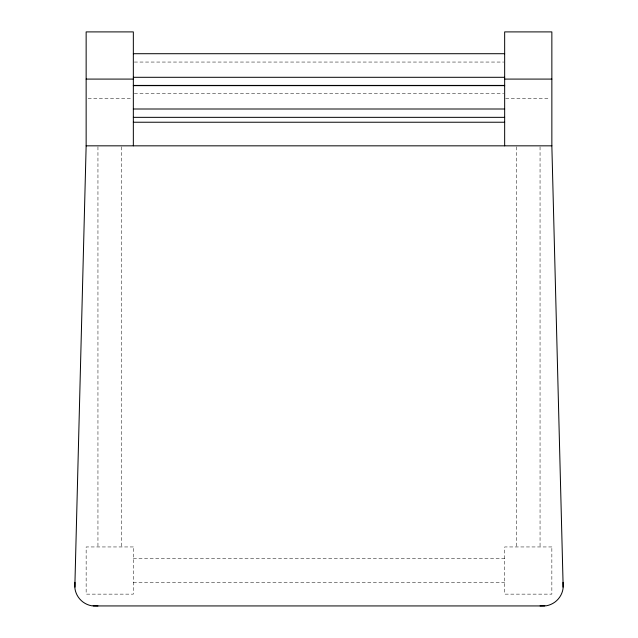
<?xml version="1.0" encoding="UTF-8"?>
<svg xmlns="http://www.w3.org/2000/svg" width="638" height="638" viewBox="0 0 638 638"><rect width="100%" height="100%" fill="white"/><g stroke="black" fill="none" stroke-linecap="round" stroke-linejoin="round"><path stroke-width="0.48" stroke-dasharray="3.19 2.39" d="M134.331 62.053L503.669 62.053M134.331 93.754L503.669 93.754M88.116 98.635L132.353 98.635M505.647 98.635L549.884 98.635M133.342 558.744L504.658 558.744M133.342 582.342L504.658 582.342M540.051 146.82L540.051 546.949M516.461 146.82L516.461 546.949M121.539 146.82L121.539 546.949M97.949 146.82L97.949 546.949M133.342 546.949L86.146 546.949L86.146 594.138L133.342 594.138L133.342 546.949M551.854 546.949L504.658 546.949L504.658 594.138L551.854 594.138L551.854 546.949"/><path stroke-width="0.96" d="M74.837 587.104L86.146 145.831L86.146 31.9L133.342 31.9L133.342 145.831M74.957 582.35L74.957 588.683A20.591 20.591 0 0 0 91.609 605.773L97.949 605.933M133.342 53.712L504.658 53.712M133.342 77.302L504.658 77.302M86.146 79.088L133.342 79.088M504.658 79.088L551.854 79.088M133.342 85.412L504.658 85.412M133.342 85.644L504.658 85.644M133.342 109.002L504.658 109.002M133.342 117.344L504.658 117.344M133.342 122.233L504.658 122.233M86.146 145.831L551.854 145.831L563.163 587.104M93.188 605.933L544.812 605.933M540.051 605.933L546.391 605.773A20.591 20.591 0 0 0 563.043 588.683L563.043 582.35M551.854 145.831L551.854 31.9L504.658 31.9L504.658 145.831"/></g></svg>
